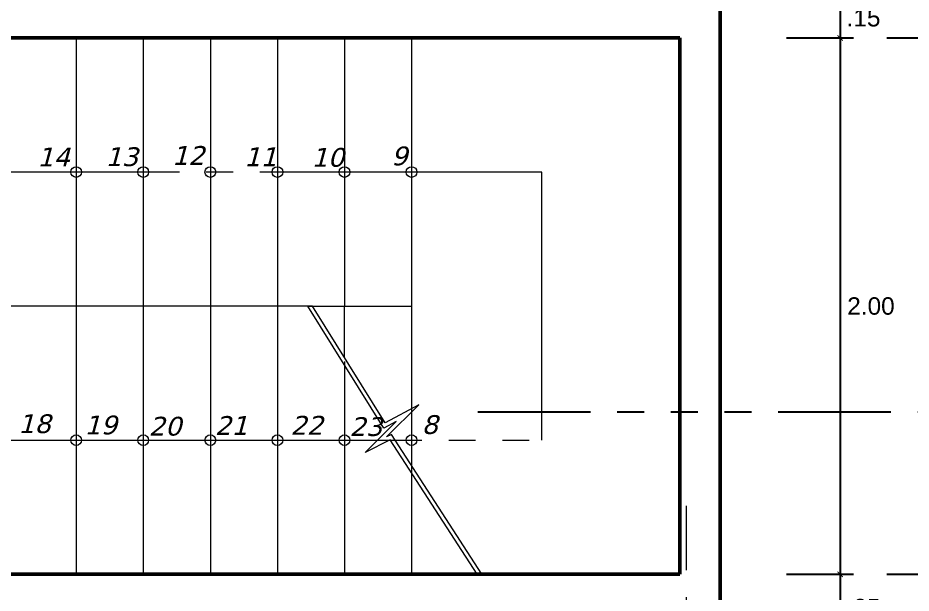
# Model space of a CAD drawing. Header units: millimetres. Extents: x 2033 to 2295, y 1536 to 1691.
# Drawn here: x 2127.061 to 2130.39, y 1625.166 to 1627.311 of the extents above; entities that cross this region are included whole.
import ezdxf

# ---------------------------------------------------------------- set-up
doc = ezdxf.new("R2010")
doc.units = ezdxf.units.MM
for name, pattern in [('ACAD_ISO06W100', [36, 24, -3, 0, -3, 0, -3, 0, -3]), ('ACAD_ISO10W100', [18, 12, -3, 0, -3]), ('JIS_08_15', [17.25, 15, -0.75, 0.75, -0.75]), ('RAYITAS', [0.375, 0.25, -0.125])]:
    doc.linetypes.add(name, pattern=pattern)
doc.layers.get('Defpoints').update_dxf_attribs({"color": 164})
for name, color, linetype, lineweight in [('cotas', 251, 'Continuous', 15), ('Ejes', 65, 'ACAD_ISO10W100', 15), ('escaleras', 30, 'Continuous', 15), ('Layer2', 2, 'Continuous', 9), ('MUEBLES-PUERTAS', 21, 'Continuous', 9), ('muroalto', 12, 'Continuous', 50), ('PISOS', 252, 'Continuous', 0)]:
    doc.layers.add(name, color=color, linetype=linetype, lineweight=lineweight)
doc.styles.add('ARRR', font='arial.ttf', dxfattribs={"height": 0.1})
doc.styles.get("Standard").update_dxf_attribs({"font": 'arial.ttf'})
doc.dimstyles.new('Aritek', dxfattribs={"dimtxt": 0.065, "dimasz": 0.02, "dimexe": 0.05, "dimexo": 0.15, "dimgap": 0.03, "dimtad": 2, "dimtih": 1, "dimtoh": 1, "dimzin": 4, "dimdsep": 46, "dimtxsty": 'Standard', "dimblk": 'ARCHTICK', "dimcen": 0.1, "dimclrt": 7, "dimadec": 0, "dimazin": 0, "dimtfac": 1, "dimtmove": 2, "dimatfit": 1, "dimldrblk": 'DOTSMALL', "dimfxl": 0.2, "dimfxlon": 1, "dimarcsym": 0})

# ---------------------------------------------------------------- blocks, each defined once
blk = doc.blocks.new('_ArchTick')
at = {"color": 0, "linetype": 'ByBlock', "const_width": 0.15}
blk.add_lwpolyline([(-0.5, -0.5), (0.5, 0.5)], dxfattribs=at)
blk = doc.blocks.new('*D84')
at = {"layer": 'cotas', "color": 0, "lineweight": -2, "transparency": 16777216}
for p, q in [((2129.9254, 1627.3863), (2130.1754, 1627.3863)), ((2130.1254, 1627.3863), (2130.1254, 1627.2363)), ((2129.9254, 1627.2363), (2130.1754, 1627.2363))]:
    blk.add_line(p, q, dxfattribs=at)
at = {"layer": 'Defpoints', "color": 0, "transparency": 16777216}
for p in [(2129.5282, 1627.3863), (2129.5282, 1627.2363), (2130.1254, 1627.2363)]:
    blk.add_point(p, dxfattribs=at)
at = {"layer": 'cotas', "color": 0, "lineweight": -2, "transparency": 16777216, "xscale": 0.02, "yscale": 0.02, "zscale": 0.02}
for p, rotation in [((2130.1254, 1627.3863), 90), ((2130.1254, 1627.2363), 270)]:
    blk.add_blockref('_ArchTick', p, dxfattribs=dict(at, rotation=rotation))
at = {"layer": 'cotas', "color": 7, "transparency": 16777216, "insert": (2130.2126, 1627.3113), "char_height": 0.065, "attachment_point": 5}
blk.add_mtext('.15', dxfattribs=at)
blk = doc.blocks.new('_DotSmall')
at = {"color": 0, "linetype": 'ByBlock', "const_width": 0.5}
blk.add_lwpolyline([(-0.0625, 0, 1), (0.0625, 0, 1)], format="xyb", close=True, dxfattribs=at)
blk = doc.blocks.new('*D85')
at = {"layer": 'cotas', "color": 0, "lineweight": -2, "transparency": 16777216}
for p, q in [((2129.9254, 1627.2363), (2130.1754, 1627.2363)), ((2130.1254, 1627.2363), (2130.1254, 1625.2363)), ((2129.9254, 1625.2363), (2130.1754, 1625.2363))]:
    blk.add_line(p, q, dxfattribs=at)
at = {"layer": 'Defpoints', "color": 0, "transparency": 16777216}
for p in [(2129.5282, 1627.2363), (2129.5282, 1625.2363), (2130.1254, 1625.2363)]:
    blk.add_point(p, dxfattribs=at)
at = {"layer": 'cotas', "color": 0, "lineweight": -2, "transparency": 16777216, "xscale": 0.02, "yscale": 0.02, "zscale": 0.02}
for p, rotation in [((2130.1254, 1627.2363), 90), ((2130.1254, 1625.2363), 270)]:
    blk.add_blockref('_ArchTick', p, dxfattribs=dict(at, rotation=rotation))
at = {"layer": 'cotas', "color": 7, "transparency": 16777216, "insert": (2130.2403, 1626.2363), "char_height": 0.065, "attachment_point": 5}
blk.add_mtext('2.00', dxfattribs=at)
blk = doc.blocks.new('*D86')
at = {"layer": 'cotas', "color": 0, "lineweight": -2, "transparency": 16777216}
for p, q in [((2129.9254, 1625.2363), (2130.1754, 1625.2363)), ((2130.1254, 1625.2363), (2130.1254, 1624.9863)), ((2129.9254, 1624.9863), (2130.1754, 1624.9863))]:
    blk.add_line(p, q, dxfattribs=at)
at = {"layer": 'Defpoints', "color": 0, "transparency": 16777216}
for p in [(2129.5282, 1625.2363), (2129.5282, 1624.9863), (2130.1254, 1624.9863)]:
    blk.add_point(p, dxfattribs=at)
at = {"layer": 'cotas', "color": 0, "lineweight": -2, "transparency": 16777216, "xscale": 0.02, "yscale": 0.02, "zscale": 0.02}
for p, rotation in [((2130.1254, 1625.2363), 90), ((2130.1254, 1624.9863), 270)]:
    blk.add_blockref('_ArchTick', p, dxfattribs=dict(at, rotation=rotation))
at = {"layer": 'cotas', "color": 7, "transparency": 16777216, "insert": (2130.2126, 1625.1113), "char_height": 0.065, "attachment_point": 5}
blk.add_mtext('.25', dxfattribs=at)
blk = doc.blocks.new('*D168')
at = {"layer": 'cotas', "color": 0, "lineweight": -2, "transparency": 16777216}
for p, q in [((2130.2996, 1627.3863), (2130.5496, 1627.3863)), ((2130.4996, 1627.3863), (2130.4996, 1627.2363)), ((2130.2996, 1627.2363), (2130.5496, 1627.2363))]:
    blk.add_line(p, q, dxfattribs=at)
at = {"layer": 'Defpoints', "color": 0, "transparency": 16777216}
for p in [(2129.5282, 1627.3863), (2129.5282, 1627.2363), (2130.4996, 1627.2363)]:
    blk.add_point(p, dxfattribs=at)
at = {"layer": 'cotas', "color": 0, "lineweight": -2, "transparency": 16777216, "xscale": 0.02, "yscale": 0.02, "zscale": 0.02}
for p, rotation in [((2130.4996, 1627.3863), 90), ((2130.4996, 1627.2363), 270)]:
    blk.add_blockref('_ArchTick', p, dxfattribs=dict(at, rotation=rotation))
at = {"layer": 'cotas', "color": 7, "transparency": 16777216, "insert": (2130.5867, 1627.3113), "char_height": 0.065, "attachment_point": 5}
blk.add_mtext('.15', dxfattribs=at)
blk = doc.blocks.new('*D169')
at = {"layer": 'cotas', "color": 0, "lineweight": -2, "transparency": 16777216}
for p, q in [((2130.2996, 1627.2363), (2130.5496, 1627.2363)), ((2130.4996, 1627.2363), (2130.4996, 1625.2363)), ((2130.2996, 1625.2363), (2130.5496, 1625.2363))]:
    blk.add_line(p, q, dxfattribs=at)
at = {"layer": 'Defpoints', "color": 0, "transparency": 16777216}
for p in [(2129.5282, 1627.2363), (2129.5282, 1625.2363), (2130.4996, 1625.2363)]:
    blk.add_point(p, dxfattribs=at)
at = {"layer": 'cotas', "color": 0, "lineweight": -2, "transparency": 16777216, "xscale": 0.02, "yscale": 0.02, "zscale": 0.02}
for p, rotation in [((2130.4996, 1627.2363), 90), ((2130.4996, 1625.2363), 270)]:
    blk.add_blockref('_ArchTick', p, dxfattribs=dict(at, rotation=rotation))
at = {"layer": 'cotas', "color": 7, "transparency": 16777216, "insert": (2130.6144, 1626.2363), "char_height": 0.065, "attachment_point": 5}
blk.add_mtext('2.00', dxfattribs=at)
blk = doc.blocks.new('*D170')
at = {"layer": 'cotas', "color": 0, "lineweight": -2, "transparency": 16777216}
for p, q in [((2130.2996, 1625.2363), (2130.5496, 1625.2363)), ((2130.4996, 1625.2363), (2130.4996, 1625.0863)), ((2130.2996, 1625.0863), (2130.5496, 1625.0863))]:
    blk.add_line(p, q, dxfattribs=at)
at = {"layer": 'Defpoints', "color": 0, "transparency": 16777216}
for p in [(2129.5282, 1625.2363), (2129.4282, 1625.0863), (2130.4996, 1625.0863)]:
    blk.add_point(p, dxfattribs=at)
at = {"layer": 'cotas', "color": 0, "lineweight": -2, "transparency": 16777216, "xscale": 0.02, "yscale": 0.02, "zscale": 0.02}
for p, rotation in [((2130.4996, 1625.2363), 90), ((2130.4996, 1625.0863), 270)]:
    blk.add_blockref('_ArchTick', p, dxfattribs=dict(at, rotation=rotation))
at = {"layer": 'cotas', "color": 7, "transparency": 16777216, "insert": (2130.5867, 1625.1613), "char_height": 0.065, "attachment_point": 5}
blk.add_mtext('.15', dxfattribs=at)
blk = doc.blocks.new('*D232')
at = {"layer": 'cotas', "color": 0, "lineweight": -2, "transparency": 16777216}
for p, q in [((2130.6753, 1628.912), (2130.9253, 1628.912)), ((2130.8753, 1628.912), (2130.8753, 1625.1113)), ((2130.6753, 1625.1113), (2130.9253, 1625.1113))]:
    blk.add_line(p, q, dxfattribs=at)
at = {"layer": 'Defpoints', "color": 0, "transparency": 16777216}
for p in [(2129.9532, 1628.912), (2129.9532, 1625.1113), (2130.8753, 1625.1113)]:
    blk.add_point(p, dxfattribs=at)
at = {"layer": 'cotas', "color": 0, "lineweight": -2, "transparency": 16777216, "xscale": 0.02, "yscale": 0.02, "zscale": 0.02}
for p, rotation in [((2130.8753, 1628.912), 90), ((2130.8753, 1625.1113), 270)]:
    blk.add_blockref('_ArchTick', p, dxfattribs=dict(at, rotation=rotation))
at = {"layer": 'cotas', "color": 7, "transparency": 16777216, "insert": (2130.9895, 1627.0117), "char_height": 0.065, "attachment_point": 5}
blk.add_mtext('3.80', dxfattribs=at)

msp = doc.modelspace()

# ---------------------------------------------------------------- linework, layer by layer
at = {"color": 41, "linetype": 'ACAD_ISO06W100', "ltscale": 0.0175}
msp.add_line((2128.7747, 1625.8417), (2131.3523, 1625.8417), dxfattribs=at)
at = {"layer": 'Ejes', "ltscale": 0.02}
msp.add_line((2129.5532, 1624.7113), (2129.5532, 1625.5113), dxfattribs=at)
at = {"layer": 'escaleras', "linetype": 'Continuous', "ltscale": 0.07}
msp.add_line((2128.159, 1626.2363), (2126.7782, 1626.2363), dxfattribs=at)
at = {"layer": 'escaleras'}
for p, q in [((2127.2782, 1626.2363), (2127.2782, 1625.2363)), ((2127.5282, 1626.2363), (2127.5282, 1625.2363)), ((2127.7782, 1626.2363), (2127.7782, 1625.2363)), ((2128.0282, 1626.2363), (2128.0282, 1625.2363)), ((2128.2782, 1626.0302), (2128.2782, 1625.2363)), ((2128.5282, 1625.6137), (2128.5282, 1625.2363))]:
    msp.add_line(p, q, dxfattribs=at)
for points in [[(2128.7721, 1625.2363), (2128.4478, 1625.7382), (2128.3556, 1625.6901), (2128.4712, 1625.8057), (2128.4248, 1625.7806), (2128.1413, 1626.2363)], [(2128.7899, 1625.2363), (2128.453, 1625.7578), (2128.4352, 1625.7485), (2128.5548, 1625.8681), (2128.4301, 1625.8005), (2128.159, 1626.2363)]]:
    msp.add_lwpolyline(points, dxfattribs=at)
at = {"layer": 'MUEBLES-PUERTAS', "linetype": 'Continuous', "ltscale": 0.5}
for p, q in [((2127.2782, 1627.2363), (2127.2782, 1626.2363)), ((2127.5282, 1627.2363), (2127.5282, 1626.2363)), ((2127.7782, 1627.2363), (2127.7782, 1626.2363)), ((2128.0282, 1627.2363), (2128.0282, 1626.2363)), ((2128.2782, 1627.2363), (2128.2782, 1626.2363)), ((2128.5282, 1627.2363), (2128.5282, 1626.2363))]:
    msp.add_line(p, q, dxfattribs=at)
at = {"layer": 'MUEBLES-PUERTAS', "linetype": 'Continuous', "ltscale": 0.07}
for p, q in [((2128.1413, 1626.2363), (2128.5282, 1626.2363)), ((2128.2782, 1626.0446), (2128.2782, 1626.2363)), ((2128.5282, 1626.2363), (2128.5282, 1625.6137))]:
    msp.add_line(p, q, dxfattribs=at)
at = {"layer": 'muroalto', "linetype": 'Continuous', "ltscale": 0.07}
for p, q in [((2129.6782, 1635.2066), (2129.6782, 1620.4763)), ((2126.3782, 1627.2363), (2129.5282, 1627.2363)), ((2129.5282, 1627.2363), (2129.5282, 1625.2363)), ((2126.6282, 1625.2363), (2129.5282, 1625.2363))]:
    msp.add_line(p, q, dxfattribs=at)
msp.add_lwpolyline([(2129.6782, 1625.2363), (2129.6782, 1624.9863)], dxfattribs=at)
at = {"layer": 'PISOS', "linetype": 'JIS_08_15', "ltscale": 0.07}
for p, q in [((2129.0132, 1626.7363), (2126.5108, 1626.7363)), ((2129.0132, 1625.7363), (2129.0132, 1626.7363))]:
    msp.add_line(p, q, dxfattribs=at)
at = {"layer": 'PISOS'}
msp.add_line((2126.5049, 1625.7363), (2128.4669, 1625.7363), dxfattribs=at)
at = {"layer": 'PISOS', "linetype": 'RAYITAS', "ltscale": 0.07}
msp.add_line((2128.4669, 1625.7363), (2129.0132, 1625.7363), dxfattribs=at)
at = {"layer": 'PISOS', "linetype": 'Continuous'}
for centre in [(2127.2782, 1626.7363), (2127.5282, 1626.7363), (2127.7782, 1626.7363), (2128.0282, 1626.7363), (2128.2782, 1626.7363), (2128.5282, 1626.7363)]:
    msp.add_circle(centre, 0.02, dxfattribs=at)
at = {"layer": 'PISOS'}
for centre in [(2127.2782, 1625.7363), (2127.5282, 1625.7363), (2127.7782, 1625.7363), (2128.0282, 1625.7363), (2128.2782, 1625.7363), (2128.5282, 1625.7363)]:
    msp.add_circle(centre, 0.02, dxfattribs=at)

# ---------------------------------------------------------------- texts
at = {"layer": 'Layer2', "char_height": 0.07, "attachment_point": 1, "style": 'ARRR'}
for s, insert in [('{\\fVerdana|b0|i1|c0|p34;13}', (2127.3868, 1626.8284)), ('{\\fVerdana|b0|i1|c0|p34;12}', (2127.6348, 1626.8331)), ('{\\fVerdana|b0|i1|c0|p34;9}', (2128.4521, 1626.8313)), ('{\\fVerdana|b0|i1|c0|p34;14}', (2127.1328, 1626.8276)), ('{\\fVerdana|b0|i1|c0|p34;11}', (2127.9037, 1626.8281)), ('{\\fVerdana|b0|i1|c0|p34;10}', (2128.1547, 1626.8261)), ('{\\fVerdana|b0|i1|c0|p34;18}', (2127.0616, 1625.8327)), ('{\\fVerdana|b0|i1|c0|p34;8}', (2128.5655, 1625.8296)), ('{\\fVerdana|b0|i1|c0|p34;19}', (2127.3084, 1625.828)), ('{\\fVerdana|b0|i1|c0|p34;20}', (2127.5483, 1625.8235)), ('{\\fVerdana|b0|i1|c0|p34;21}', (2127.7951, 1625.8261)), ('{\\fVerdana|b0|i1|c0|p34;22}', (2128.0766, 1625.8269)), ('{\\fVerdana|b0|i1|c0|p34;23}', (2128.2966, 1625.822))]:
    msp.add_mtext(s, dxfattribs=dict(at, insert=insert))

# ---------------------------------------------------------------- dimensions: what is measured, and where the dimension line sits
at = {"layer": 'cotas'}
for base, p1, p2, picture, middle in [((2130.8753, 1625.1113), (2129.9532, 1628.912), (2129.9532, 1625.1113), '*D232', (2130.9895, 1627.0117)), ((2130.1254, 1627.2363), (2129.5282, 1627.3863), (2129.5282, 1627.2363), '*D84', (2130.2126, 1627.3113)), ((2130.4996, 1627.2363), (2129.5282, 1627.3863), (2129.5282, 1627.2363), '*D168', (2130.5867, 1627.3113)), ((2130.1254, 1625.2363), (2129.5282, 1627.2363), (2129.5282, 1625.2363), '*D85', (2130.2403, 1626.2363)), ((2130.4996, 1625.2363), (2129.5282, 1627.2363), (2129.5282, 1625.2363), '*D169', (2130.6144, 1626.2363)), ((2130.4996, 1625.0863), (2129.5282, 1625.2363), (2129.4282, 1625.0863), '*D170', (2130.5867, 1625.1613)), ((2130.1254, 1624.9863), (2129.5282, 1625.2363), (2129.5282, 1624.9863), '*D86', (2130.2126, 1625.1113))]:
    dim = msp.add_linear_dim(base=base, p1=p1, p2=p2, angle=90, dimstyle='Aritek', dxfattribs=at)
    dim.commit()
    dim.dimension.update_dxf_attribs({"geometry": picture, "text_midpoint": middle})

doc.saveas('drawing.dxf')
